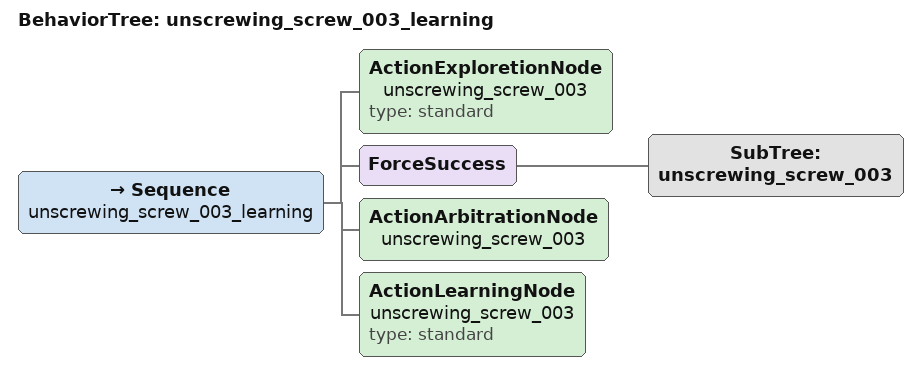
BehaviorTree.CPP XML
<?xml version="1.0"?>
<root BTCPP_format="4">
  <BehaviorTree ID="unscrewing_screw_003_learning">
    <Sequence name="unscrewing_screw_003_learning">

      <ActionExploretionNode name="unscrewing_screw_003" type="standard"/>
      <ForceSuccess>
        <SubTree ID='unscrewing_screw_003'/>
      </ForceSuccess>
      <ActionArbitrationNode name="unscrewing_screw_003"/>
      <ActionLearningNode    name="unscrewing_screw_003" type="standard"/>

    </Sequence>
  </BehaviorTree>
</root>
